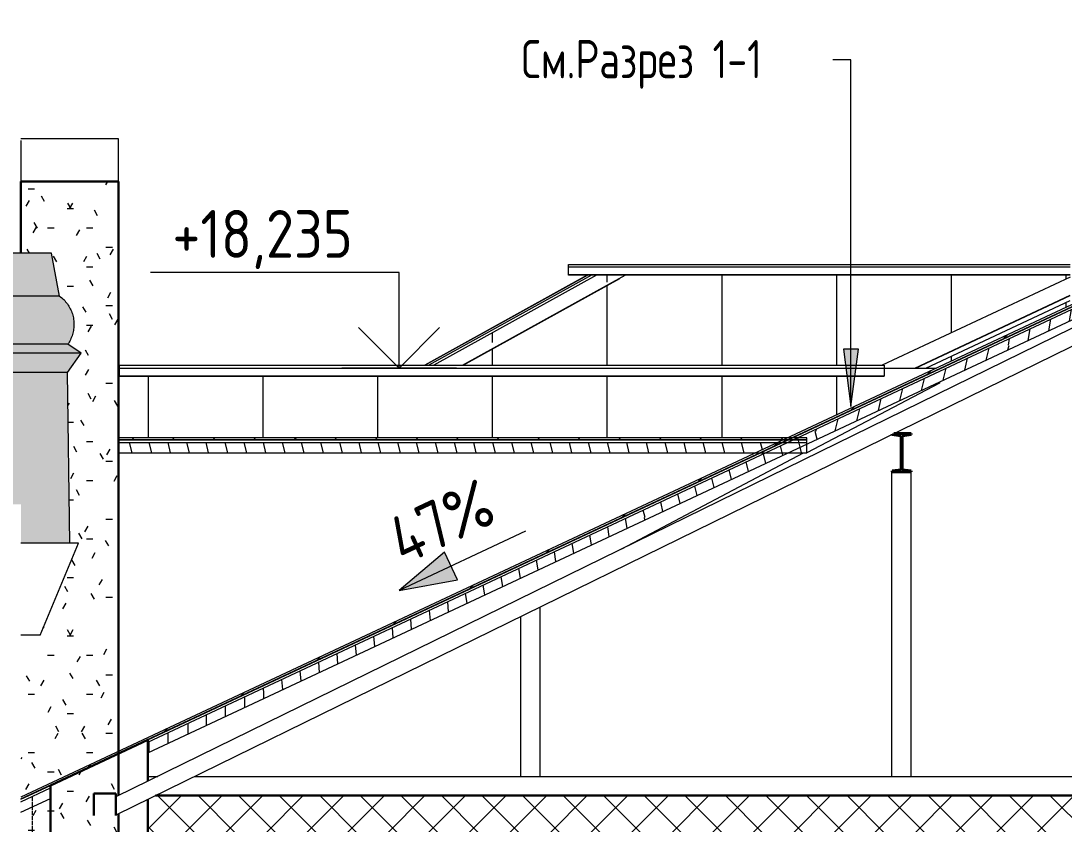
# Model space of a CAD drawing. Header units: millimetres. Extents: x -3929 to 624051, y 52832 to 514950.
# Drawn here: x 485465 to 490920, y 128596 to 132796 of the extents above; entities that cross this region are included whole.
import ezdxf

# ---------------------------------------------------------------- set-up
doc = ezdxf.new("R2010")
doc.units = ezdxf.units.MM
doc.linetypes.add('ADSK_Линия сетки', pattern=[25, 20, -2.5, 0, -2.5])
for name, color, linetype, lineweight in [('Аннотация', 7, 'Continuous', 18), ('Антураж', 7, 'Continuous', 18), ('Каркас', 7, 'Continuous', 18), ('Крыша', 7, 'Continuous', 9), ('Крыша штриховка', 7, 'Continuous', 9), ('Несущие колонны', 7, 'Continuous', 18), ('Обобщенные модели', 7, 'Continuous', 18), ('Ограждение', 7, 'Continuous', 9), ('Оси', 253, 'Continuous', 9), ('Отметки', 7, 'Continuous', 9), ('Перекрытие', 7, 'Continuous', 18), ('Размеры', 7, 'Continuous', 9), ('Стены внутренние', 7, 'Continuous', 18), ('Стены несущие', 7, 'Continuous', 30), ('ШТРИХОВКА', 252, 'Continuous', 15)]:
    doc.layers.add(name, color=color, linetype=linetype, lineweight=lineweight)
doc.layers.add('Линии', color=7, linetype='Continuous', lineweight=9, true_color=0x00a600)
doc.styles.add('GOST Common_1', font='GOST_Common.ttf', dxfattribs={"width": 0.9, "height": 250})
doc.styles.add('GOST Common_3', font='GOST_Common.ttf', dxfattribs={"width": 0.8, "height": 350})
pattern_1 = [(45, (492818.01, 121045.93), (-106.066, 106.066), [])]
pattern_2 = [(76.301, (493918.01, 121045.93), (1300.032, 6399.994), [388.03, -16080.42]), (78.518, (494064.5, 121748.13), (0.0002, 3200), [58.34, -6472.36]), (80.77, (494020.91, 121480.23), (1300.0188, 9599.9973), [271.41, -15938.46]), (78.518, (494009.3, 121423.06), (0.0002, 3200), [58.34, -6472.36]), (84.201, (494076.1, 121805.3), (-0.0124, 3200), [388.03, -12477.82]), (95.799, (494118, 123100.83), (-1299.964, 9600.005), [388.03, -12477.82]), (101.482, (494020.9, 123811.63), (-1300, 3200), [58.34, -6472.36]), (99.23, (494064.51, 123543.73), (-1300.013, 6399.997), [271.41, -15938.46]), (101.482, (494076.1, 123486.53), (-1300, 3200), [58.34, -6472.36]), (103.699, (494009.31, 123868.83), (-2600.047, 9599.987), [388.03, -16080.42]), (76.301, (494018.01, 121045.93), (1300.032, 6399.994), [431.31, -16037.15]), (76.301, (493118.01, 121045.93), (1300.032, 6399.994), [462.63, -16005.83]), (76.301, (492918.01, 121045.93), (1300.032, 6399.994), [462.63, -16005.83]), (76.301, (493618.01, 121045.93), (1300.032, 6399.994), [462.63, -16005.83]), (76.301, (493718.01, 121045.93), (1300.032, 6399.994), [462.63, -16005.83]), (76.301, (493518.01, 121045.93), (1300.032, 6399.994), [462.63, -16005.83]), (76.301, (493818.01, 121045.93), (1300.032, 6399.994), [462.63, -16005.83]), (76.301, (493018.01, 121045.93), (1300.032, 6399.994), [462.63, -16005.83]), (76.301, (493218.01, 121045.93), (1300.032, 6399.994), [462.63, -16005.83]), (76.301, (493418.01, 121045.93), (1300.032, 6399.994), [462.63, -16005.83]), (76.301, (493318.01, 121045.93), (1300.032, 6399.994), [462.63, -16005.83]), (76.301, (492818.01, 121045.93), (1300.032, 6399.994), [462.63, -16005.83]), (80.77, (493624.1, 121496.23), (1300.019, 9599.9973), [462.63, -15747.24]), (80.77, (493424.1, 121496.23), (1300.019, 9599.9973), [462.63, -15747.24]), (80.77, (493224.1, 121496.23), (1300.019, 9599.9973), [462.63, -15747.24]), (80.77, (493324.1, 121496.23), (1300.019, 9599.9973), [462.63, -15747.24]), (80.77, (493824.11, 121496.23), (1300.019, 9599.9973), [462.63, -15747.24]), (80.77, (493124.1, 121496.23), (1300.019, 9599.9973), [462.63, -15747.24]), (80.77, (493724.1, 121496.23), (1300.019, 9599.9973), [462.63, -15747.24]), (80.77, (493024.1, 121496.23), (1300.019, 9599.9973), [462.63, -15747.24]), (80.77, (493524.1, 121496.23), (1300.019, 9599.9973), [462.63, -15747.24]), (80.77, (492818.01, 121465.48), (1300.019, 9599.9973), [475.15, -15734.72]), (80.77, (492924.1, 121496.23), (1300.019, 9599.9973), [462.63, -15747.24]), (80.77, (493924.11, 121496.23), (1300.019, 9599.9973), [462.63, -15747.24]), (85.355, (493595.17, 121953.36), (-0.0043, 3200.0005), [462.63, -15590.1]), (85.355, (493695.17, 121953.36), (-0.0043, 3200.0005), [462.63, -15590.1]), (85.355, (493195.17, 121953.36), (-0.0043, 3200.0005), [462.63, -15590.1]), (85.355, (493395.17, 121953.36), (-0.0043, 3200.0005), [462.63, -15590.1]), (90, (493230.8, 122414.6), (-1300, 8e-14), [462.63, -2737.37]), (90, (493430.8, 122414.6), (-1300, 8e-14), [462.63, -2737.37]), (90, (493330.8, 122414.6), (-1300, 8e-14), [462.63, -2737.37]), (103.699, (494118.01, 123826.33), (-2600.047, 9599.987), [431.31, -16037.15]), (85.355, (493995.21, 121953.36), (-0.0043, 3200.0005), [462.63, -15590.1]), (85.355, (492892.98, 121934.7), (-0.0043, 3200.0005), [475.15, -15577.58]), (85.355, (493095.17, 121953.36), (-0.0043, 3200.0005), [462.63, -15590.1]), (85.355, (492995.17, 121953.36), (-0.0043, 3200.0005), [462.63, -15590.1]), (85.355, (493795.17, 121953.36), (-0.0043, 3200.0005), [462.63, -15590.1]), (85.355, (493295.17, 121953.36), (-0.0043, 3200.0005), [462.63, -15590.1]), (85.355, (493895.21, 121953.36), (-0.0043, 3200.0005), [462.63, -15590.1]), (85.355, (493495.17, 121953.36), (-0.0043, 3200.0005), [462.63, -15590.1]), (90, (493030.8, 122414.6), (-1300, 8e-14), [462.63, -2737.37]), (86.127, (492829.52, 122560.93), (-0.0276, 3200), [85.2, -19158.76]), (90, (492829.5, 122427.7), (-1300, 8e-14), [133.23, -3066.77]), (86.127, (492818.01, 122257.63), (-0.0276, 3200), [170.4, -19073.56]), (90, (492818, 122191), (-1300, 8e-14), [66.62, -3133.38]), (90, (492930.6, 122408.3), (-1300, 8e-14), [475.15, -2724.85]), (90, (493130.8, 122414.6), (-1300, 8e-14), [462.63, -2737.37]), (93.873, (492823.77, 123015.83), (-1299.8635, 16000.011), [85.2, -19158.76]), (90, (492823.8, 122882.5), (-1300, 8e-14), [133.23, -3066.77]), (93.873, (492835.28, 122712.53), (-1299.8635, 16000.011), [170.4, -19073.56]), (90, (492835.3, 122645.9), (-1300, 8e-14), [66.62, -3133.38]), (90, (493530.8, 122414.6), (-1300, 8e-14), [462.63, -2737.37]), (90, (493930.8, 122414.6), (-1300, 8e-14), [462.63, -2737.37]), (90, (493830.8, 122414.6), (-1300, 8e-14), [462.63, -2737.37]), (90, (493730.8, 122414.6), (-1300, 8e-14), [462.63, -2737.37]), (90, (493630.8, 122414.6), (-1300, 8e-14), [462.63, -2737.37]), (90, (494030.8, 122414.6), (-1300, 8e-14), [462.63, -2737.37]), (94.645, (493030.82, 122877.23), (-1299.9824, 12800.0017), [462.63, -15590.1]), (94.645, (494030.81, 122877.23), (-1299.9824, 12800.0017), [462.63, -15590.1]), (94.645, (493330.82, 122877.23), (-1299.9824, 12800.0017), [462.63, -15590.1]), (94.645, (492930.57, 122883.53), (-1299.9824, 12800.0017), [475.15, -15577.58]), (94.645, (493930.81, 122877.23), (-1299.9824, 12800.0017), [462.63, -15590.1]), (94.645, (493130.82, 122877.23), (-1299.9824, 12800.0017), [462.63, -15590.1]), (94.645, (493530.82, 122877.23), (-1299.9824, 12800.0017), [462.63, -15590.1]), (94.645, (493430.82, 122877.23), (-1299.9824, 12800.0017), [462.63, -15590.1]), (94.645, (493230.82, 122877.23), (-1299.9824, 12800.0017), [462.63, -15590.1]), (94.645, (493630.82, 122877.23), (-1299.9824, 12800.0017), [462.63, -15590.1]), (94.645, (493830.81, 122877.23), (-1299.9824, 12800.0017), [462.63, -15590.1]), (94.645, (493730.82, 122877.23), (-1299.9824, 12800.0017), [462.63, -15590.1]), (99.23, (493995.21, 123338.53), (-1300.013, 6399.997), [462.63, -15747.24]), (99.23, (493595.17, 123338.53), (-1300.013, 6399.997), [462.63, -15747.24]), (99.23, (493895.21, 123338.53), (-1300.013, 6399.997), [462.63, -15747.24]), (99.23, (493195.17, 123338.53), (-1300.013, 6399.997), [462.63, -15747.24]), (99.23, (493095.17, 123338.53), (-1300.013, 6399.997), [462.63, -15747.24]), (99.23, (493395.17, 123338.53), (-1300.013, 6399.997), [462.63, -15747.24]), (99.23, (493495.17, 123338.53), (-1300.013, 6399.997), [462.63, -15747.24]), (99.23, (493695.17, 123338.53), (-1300.013, 6399.997), [462.63, -15747.24]), (99.23, (493295.17, 123338.53), (-1300.013, 6399.997), [462.63, -15747.24]), (99.23, (492995.17, 123338.53), (-1300.013, 6399.997), [462.63, -15747.24]), (99.23, (493795.17, 123338.53), (-1300.013, 6399.997), [462.63, -15747.24]), (99.23, (492892.98, 123357.13), (-1300.013, 6399.997), [475.15, -15734.72]), (103.699, (493924.11, 123795.63), (-2600.047, 9599.987), [462.63, -16005.83]), (103.699, (492924.1, 123795.63), (-2600.047, 9599.987), [462.63, -16005.83]), (103.699, (493724.1, 123795.63), (-2600.047, 9599.987), [462.63, -16005.83]), (103.699, (493524.1, 123795.63), (-2600.047, 9599.987), [462.63, -16005.83]), (103.699, (493224.1, 123795.63), (-2600.047, 9599.987), [462.63, -16005.83]), (103.699, (493124.1, 123795.63), (-2600.047, 9599.987), [462.63, -16005.83]), (103.699, (493324.1, 123795.63), (-2600.047, 9599.987), [462.63, -16005.83]), (103.699, (493824.11, 123795.63), (-2600.047, 9599.987), [462.63, -16005.83]), (103.699, (493024.1, 123795.63), (-2600.047, 9599.987), [462.63, -16005.83]), (103.699, (493624.1, 123795.63), (-2600.047, 9599.987), [462.63, -16005.83]), (103.699, (493424.1, 123795.63), (-2600.047, 9599.987), [462.63, -16005.83])]

# ---------------------------------------------------------------- blocks, each defined once
blk = doc.blocks.new('Антураж 1 - Антураж 1-919835-Разрез 2-2')
at = {"layer": 'Антураж', "true_color": 0xfbfbf4}
for points in [[(1648.4, 18611.9), (1733.4, 18611.9), (1733.4, 18836.1), (1573.3, 18836.1), (1533.7, 18611.9), (1639.6, 18611.9)], [(1910.1, 18611.9), (1933.8, 18611.9), (1893.5, 18836.1), (1733.4, 18836.1), (1734.3, 18611.9), (1899.6, 18611.9)], [(1545.2, 18360.5), (1733.4, 18360.5), (1733.4, 18611.9), (1533, 18611.9), (1503, 18586.2), (1477.4, 18549.8), (1460.1, 18500.7), (1457.9, 18458.8), (1458.9, 18437.8), (1460.6, 18422.3), (1474, 18387.6), (1487.2, 18360.5), (1542.4, 18360.5)], [(1733.4, 18360.5), (1979.6, 18360.5), (1997.1, 18396.9), (2003.1, 18415.4), (2009.6, 18447), (2008.8, 18483.2), (2002.7, 18516.6), (1987.7, 18552.3), (1968.5, 18580), (1933.8, 18611.9), (1733.4, 18611.9), (1733.4, 18367.6)], [(1672, 18313.8), (1733.4, 18313.8), (1733.4, 18360.5), (1487.2, 18360.5), (1418.4, 18313.8), (1637.8, 18313.8)], [(1995.4, 18313.8), (2048.5, 18313.8), (1977.8, 18360.5), (1733.4, 18360.5), (1733.4, 18313.8), (1977.8, 18313.8)], [(1513.2, 18212), (1733.4, 18212), (1733.4, 18313.8), (1418.4, 18313.8), (1489, 18212), (1510.6, 18212)], [(1944.8, 18212), (1978, 18212.4), (2048.5, 18313.8), (1733.4, 18313.8), (1733.4, 18212), (1924.5, 18212)], [(1629.6, 17319.8), (1633.4, 17319.8), (1633.4, 17522.3), (1733.4, 17522.3), (1733.4, 18212), (1489, 18212), (1480.1, 17389.8), (1480.6, 17319.8), (1627.6, 17319.8)], [(1978, 17319.8), (1987.3, 17319.8), (1982.3, 17848.3), (1977.8, 18212), (1733.4, 18212), (1733.4, 17319.8), (1976.2, 17319.8)], [(1633.4, 16841.4), (1633.4, 17319.8), (1431.5, 17319.8), (1627.6, 16855.3)]]:
    blk.add_hatch(color=7, dxfattribs=at).paths.add_polyline_path(points)
at = {"layer": 'Антураж'}
for p, q in [((1573.3, 18836.1), (1531.6, 18611.9)), ((1573.3, 18836.1), (1531.6, 18611.9)), ((1733.4, 18836.1), (1573.3, 18836.1)), ((1893.5, 18836.1), (1733.4, 18836.1)), ((1935.3, 18611.9), (1893.5, 18836.1)), ((1733.4, 18611.9), (1531.6, 18611.9)), ((1533, 18611.9), (1531.6, 18611.9)), ((1935.3, 18611.9), (1733.4, 18611.9)), ((1487.2, 18360.5), (1418.4, 18313.8)), ((1733.4, 18360.5), (1487.2, 18360.5)), ((1979.6, 18360.5), (1733.4, 18360.5)), ((2048.5, 18313.8), (1979.6, 18360.5)), ((1418.4, 18313.8), (1489, 18212)), ((1733.4, 18313.8), (1418.4, 18313.8)), ((2048.5, 18313.8), (1733.4, 18313.8)), ((1977.8, 18212), (2048.5, 18313.8)), ((1489, 18212), (1478.1, 17319.8)), ((1733.4, 18212), (1489, 18212)), ((1977.8, 18212), (1733.4, 18212)), ((1988.7, 17319.8), (1977.8, 18212)), ((1431.5, 17319.8), (1633.2, 16838.3)), ((1633.1, 17319.8), (1431.5, 17319.8)), ((1431.5, 17319.8), (1633.2, 16838.3)), ((2035.3, 17319.8), (1733.4, 17319.8)), ((1833.6, 16838.3), (2035.3, 17319.8)), ((1833.6, 16838.3), (1733.4, 16838.3))]:
    blk.add_line(p, q, dxfattribs=at)
at = {"layer": 'Антураж', "flags": 128}
for points in [[(1487.2, 18360.5), (1483.2, 18366.6), (1479.5, 18372.9), (1476, 18379.4), (1472.8, 18386), (1469.8, 18392.7), (1467.1, 18399.5), (1464.7, 18406.4), (1462.6, 18413.5), (1460.7, 18420.5), (1459.2, 18427.7), (1457.9, 18434.9), (1456.9, 18442.2), (1456.2, 18449.5), (1455.8, 18456.8), (1455.7, 18464.2), (1455.9, 18471.5), (1456.3, 18478.8), (1457.1, 18486.1), (1458.2, 18493.3), (1459.5, 18500.6), (1461.1, 18507.7), (1463, 18514.8), (1465.2, 18521.8), (1467.7, 18528.7), (1470.5, 18535.5), (1473.5, 18542.2), (1476.8, 18548.7), (1480.3, 18555.1), (1484.1, 18561.4), (1488.2, 18567.5), (1492.5, 18573.5), (1497, 18579.2), (1501.7, 18584.8), (1506.7, 18590.2), (1511.9, 18595.4), (1517.3, 18600.4), (1522.8, 18605.1), (1528.6, 18609.7), (1531.6, 18611.9)], [(1487.2, 18360.5), (1483.2, 18366.6), (1479.5, 18372.9), (1476, 18379.4), (1472.8, 18386), (1469.8, 18392.7), (1467.1, 18399.5), (1464.7, 18406.4), (1462.6, 18413.5), (1460.7, 18420.5), (1459.2, 18427.7), (1457.9, 18434.9), (1456.9, 18442.2), (1456.2, 18449.5), (1455.8, 18456.8), (1455.7, 18464.2), (1455.9, 18471.5), (1456.3, 18478.8), (1457.1, 18486.1), (1458.2, 18493.3), (1459.5, 18500.6), (1461.1, 18507.7), (1463, 18514.8), (1465.2, 18521.8), (1467.7, 18528.7), (1470.5, 18535.5), (1473.5, 18542.2), (1476.8, 18548.7), (1480.3, 18555.1), (1484.1, 18561.4), (1488.2, 18567.5), (1492.5, 18573.5), (1497, 18579.2), (1501.7, 18584.8), (1506.7, 18590.2), (1511.9, 18595.4), (1517.3, 18600.4), (1522.8, 18605.1), (1528.6, 18609.7), (1531.6, 18611.9)], [(1935.3, 18611.9), (1941.2, 18607.4), (1946.8, 18602.8), (1952.3, 18597.9), (1957.6, 18592.8), (1962.7, 18587.6), (1967.5, 18582.1), (1972.2, 18576.4), (1976.6, 18570.5), (1980.7, 18564.5), (1984.7, 18558.3), (1988.3, 18551.9), (1991.7, 18545.5), (1994.9, 18538.8), (1997.8, 18532.1), (2000.4, 18525.2), (2002.7, 18518.3), (2004.8, 18511.3), (2006.6, 18504.1), (2008.1, 18497), (2009.3, 18489.7), (2010.2, 18482.5), (2010.8, 18475.2), (2011.1, 18467.8), (2011.2, 18460.5), (2010.9, 18453.2), (2010.3, 18445.9), (2009.5, 18438.6), (2008.4, 18431.3), (2006.9, 18424.1), (2005.2, 18417), (2003.2, 18409.9), (2001, 18403), (1998.4, 18396.1), (1995.6, 18389.3), (1992.5, 18382.7), (1989.1, 18376.2), (1985.5, 18369.8), (1981.7, 18363.6), (1979.6, 18360.5)]]:
    blk.add_lwpolyline(points, dxfattribs=at)
blk = doc.blocks.new('Квадрат _ГОСТ 2591-88_-Колонна - кв_ 100-2679044-Разрез 2-2')
at = {"layer": 'Несущие колонны'}
for p, q in [((6287.5, 16100), (6287.5, 17690)), ((6387.5, 17690), (6287.5, 17690)), ((6387.5, 17690), (6387.5, 16100)), ((6287.5, 15630), (6287.5, 15675)), ((6387.5, 15675), (6387.5, 15630))]:
    blk.add_line(p, q, dxfattribs=at)
blk = doc.blocks.new('Квадрат _ГОСТ 2591-88_-Колонна - кв_ 100-2426728-Разрез 2-2')
at = {"layer": 'Несущие колонны'}
for p, q in [((4447.5, 16985.2), (4447.5, 16100)), ((4347.5, 16100), (4347.5, 16936.2))]:
    blk.add_line(p, q, dxfattribs=at)
blk = doc.blocks.new('Двутавровая балка с уклоном внутренних граней полок _ГОСТ 8239-89_ Балки - I 20-V90-Разрез 2-2')
at = {"layer": 'Каркас', "lineweight": 40}
for p, q in [((6290.1, 17888.6), (6290.1, 17887.2)), ((6290.1, 17887.2), (6337.5, 17881.5)), ((6390.1, 17892.6), (6298.2, 17892.6)), ((6337.5, 17881.5), (6337.5, 17703.7)), ((6342.7, 17881.5), (6390.1, 17887.2)), ((6342.7, 17703.7), (6342.7, 17881.5)), ((6390.1, 17887.2), (6390.1, 17892.6)), ((6337.5, 17703.7), (6290.1, 17698)), ((6290.1, 17698), (6290.1, 17692.6)), ((6290.1, 17692.6), (6390.1, 17692.6)), ((6390.1, 17698), (6342.7, 17703.7)), ((6390.1, 17692.6), (6390.1, 17698))]:
    blk.add_line(p, q, dxfattribs=at)
blk = doc.blocks.new('Planka_konka_K1 - Кровля - Планка конька К1-2964228-Разрез 2-2')
at = {"layer": 'Обобщенные модели'}
for p, q in [((4597.5, 18762), (4597.5, 18777)), ((4597.5, 18777), (7221.3, 18777)), ((4597.5, 18722.6), (4597.5, 18762)), ((7221.3, 18762), (4597.5, 18762)), ((4597.5, 18720.8), (4597.5, 18722.6)), ((7221.3, 18722.6), (4597.5, 18722.6)), ((7221.3, 18720.8), (4597.5, 18720.8))]:
    blk.add_line(p, q, dxfattribs=at)
blk = doc.blocks.new('Ограждение - Ограждение-2966262-Разрез 2-2')
at = {"layer": 'Ограждение'}
for p, q in [((4695.7, 18720.8), (3845.3, 18249.4)), ((3845.8, 18249.4), (4696.2, 18720.8)), ((4717.9, 18720.8), (3867.4, 18249.4)), ((4042.9, 18249.4), (4893.4, 18720.8)), ((4046.1, 18249.4), (4865.9, 18703.8)), ((1271.9, 16822.7), (1571.4, 16988.7)), ((1575.5, 16979), (1293.6, 16822.7)), ((1323, 16822.7), (1581.1, 16965.7)), ((1469, 16822.7), (1608.7, 16900.1)), ((1472.2, 16822.7), (1609.3, 16898.6)), ((730.7, 16522.7), (1196.2, 16780.7)), ((1196.2, 16768.7), (752.4, 16522.7)), ((781.8, 16522.7), (1196.2, 16752.4)), ((1257.5, 16802.7), (1216.2, 16779.8)), ((1216.2, 16763.5), (1286.9, 16802.7)), ((1216.2, 16682.5), (1433, 16802.7)), ((1216.2, 16680.7), (1436.2, 16802.7)), ((1216.2, 16791.8), (1235.8, 16802.7)), ((927.8, 16522.7), (1196.2, 16671.4)), ((931, 16522.7), (1196.2, 16669.6)), ((-61.4, 16083.6), (694.6, 16502.7)), ((716.3, 16502.7), (0.5, 16105.9)), ((8.4, 16094), (745.7, 16502.7)), ((40.2, 16030.6), (891.7, 16502.7)), ((40.9, 16029.2), (895, 16502.7)), ((-2.6, 16104.2), (-46.6, 16079.8)), ((-26.5, 16074.6), (-2.6, 16087.9)), ((-326.8, 15936.5), (-194.6, 16009.7)), ((-185.7, 16002.7), (-305.1, 15936.5)), ((-305.1, 15920.2), (-178.6, 15990.3)), ((-316, 15936.5), (-326.8, 15936.5)), ((-326.8, 15936.5), (-326.8, 15920.2)), ((-325.5, 15918.7), (-325.5, 15934.3)), ((-325.5, 15934.3), (-316, 15934.3)), ((-305.1, 15936.5), (-316, 15936.5)), ((-316, 15934.3), (-306.4, 15934.3)), ((-306.4, 15934.3), (-306.4, 15918.7)), ((-305.1, 15920.2), (-305.1, 15936.5)), ((-236.2, 15877.4), (-70.5, 15969.3)), ((-236.1, 15875.7), (-70.4, 15967.6)), ((-326.8, 15920.2), (-395.7, 15877.4)), ((-395.7, 15877.4), (-395.2, 15875.4)), ((-395.2, 15875.4), (-306.4, 15924.6)), ((-395.2, 15875.4), (-325.5, 15918.7)), ((-325.5, 15918.7), (-306.4, 15929.3)), ((-306.4, 15918.7), (-236.7, 15875.4)), ((-236.2, 15877.4), (-305.1, 15920.2)), ((-236.7, 15875.4), (-236.2, 15877.4))]:
    blk.add_line(p, q, dxfattribs=at)
blk = doc.blocks.new('Ограждение - Ограждение-2970462-Разрез 2-2')
at = {"layer": 'Ограждение'}
for p, q in [((2248.7, 18234.4), (2248.7, 18249.4)), ((2248.7, 18249.4), (6248.7, 18249.4)), ((2248.7, 18195), (2248.7, 18234.4)), ((2248.7, 18234.4), (6248.7, 18234.4)), ((6248.7, 18249.4), (6248.7, 18234.4)), ((6248.7, 18234.4), (6248.7, 18195)), ((2248.7, 18193.2), (2248.7, 18195)), ((2248.7, 18195), (6248.7, 18195)), ((2248.7, 18193.2), (6248.7, 18193.2)), ((6248.7, 18195), (6248.7, 18193.2))]:
    blk.add_line(p, q, dxfattribs=at)
blk = doc.blocks.new('Ограждение - Ограждение-5160384-Разрез 2-2')
at = {"layer": 'Ограждение'}
for p, q in [((7221.3, 18710.4), (6237.3, 18249.4)), ((6408.4, 18234.8), (7221.3, 18615.6)), ((6412.4, 18234.8), (7221.3, 18613.7)), ((6465.7, 18234.8), (7221.3, 18588.8))]:
    blk.add_line(p, q, dxfattribs=at)
blk = doc.blocks.new('Высотные отметки - Стрелка вверх-12093-Разрез 2-2')
at = {"layer": 'Аннотация', "lineweight": 20}
for p, q in [((21738.9, 450), (20438.9, 450)), ((21738.9, -50), (21738.9, 450)), ((21738.9, -50), (21526.8, 162.1)), ((21738.9, -50), (21951, 162.1)), ((22038.9, -50), (21438.9, -50))]:
    blk.add_line(p, q, dxfattribs=at)

msp = doc.modelspace()

# ---------------------------------------------------------------- hatches: boundary and pattern name
at = {"layer": 'Аннотация', "lineweight": 9}
msp.add_hatch(color=256, dxfattribs=at).paths.add_polyline_path([(489805.192, 130780.113), (489844.688, 131080.113), (489765.696, 131080.113)])
at = {"layer": 'Крыша'}
h = msp.add_hatch(dxfattribs=at)
h.set_pattern_fill('FP_3', color=256, style=0, pattern_type=2)
h.set_pattern_definition(pattern_1)
h.paths.add_polyline_path([(497409.243, 128613.867), (497409.243, 128622.701), (491314.294, 131477.784), (485464.54, 128737.204), (485464.54, 128728.725), (491314.294, 131468.95), (497391.92, 128621.981)])
h.paths.add_polyline_path([(485219.344, 128613.867), (485364.54, 128681.881), (485364.54, 128690.716), (485219.344, 128622.701)])
h = msp.add_hatch(dxfattribs=at)
h.set_pattern_fill('FP_4', color=256, style=0, pattern_type=2)
h.set_pattern_definition(pattern_2)
h.paths.add_polyline_path([(485219.344, 128545.933), (485225.193, 128545.933), (485364.54, 128611.658), (485364.54, 128666.421), (485219.344, 128598.407), (485219.344, 128570.533)])
h.paths.add_polyline_path([(497403.394, 128545.933), (497409.243, 128545.933), (497409.243, 128598.407), (491314.294, 131453.49), (486129.344, 129024.682), (486129.344, 128969.468), (491314.294, 131398.276), (491351.197, 131381.323), (491381.074, 131395.957), (492757.159, 130722.388), (497383.77, 128555.125)])
h.paths.add_polyline_path([(485464.54, 128658.051), (485469.183, 128660.226), (485469.105, 128715.403), (485464.54, 128713.265), (485464.54, 128679.419)])
msp.add_hatch(color=256, dxfattribs=at).paths.add_polyline_path([(497409.243, 128611.658), (497409.243, 128612.762), (491313.115, 131467.293), (485464.54, 128727.62), (485464.54, 128726.516), (491314.294, 131466.741), (497406.886, 128612.762)])
h = msp.add_hatch(dxfattribs=at)
h.set_pattern_fill('FP_3', color=256, style=0, pattern_type=2)
h.set_pattern_definition(pattern_1)
h.paths.add_polyline_path([(489226.878, 130608.125), (489457.772, 130608.125), (489476.615, 130616.952), (485974.54, 130616.952), (485974.54, 130608.125), (488345.052, 130608.125)])
h = msp.add_hatch(dxfattribs=at)
h.set_pattern_fill('FP_4', color=256, style=0, pattern_type=2)
h.set_pattern_definition(pattern_2)
h.paths.add_polyline_path([(489226.878, 130537.509), (489307.022, 130537.509), (489424.795, 130592.678), (485974.54, 130592.678), (485974.54, 130537.509), (488345.052, 130537.509)])
h.paths.add_polyline_path([(489557.126, 130537.509), (489575.306, 130537.509), (489575.306, 130583.675), (489476.754, 130537.509)])
at = {"layer": 'Крыша штриховка'}
h = msp.add_hatch(dxfattribs=at)
h.set_pattern_fill('FP_9', color=256, style=0, pattern_type=2)
h.set_pattern_definition([(90, (483731.1, 132282.44), (-600, 4e-14), [])])
h.paths.add_polyline_path([(483342.211, 128621.981), (483492.133, 128622.763), (483424.729, 128664.611), (483424.729, 128667.722), (483353.527, 128628.254)])
h.paths.add_polyline_path([(484597.291, 128621.981), (485219.344, 128622.701), (485364.54, 128690.716), (485364.54, 128717.235), (485337.291, 128705.379), (485328.866, 128713.852), (485357.129, 128728.771), (484056.493, 128692.638), (484055.346, 128704.563), (484049.814, 128704.41), (484015.968, 128621.981), (484487.062, 128621.981)])
h.paths.add_polyline_path([(483495.64, 128621.981), (483767.899, 128621.981), (483742.043, 128684.95), (483727.836, 128688.749), (483727.382, 128686.658), (483723.452, 128682.409), (483642.302, 128703.278), (483498.088, 128623.339)])
h.paths.add_polyline_path([(485258.66, 129358.449), (485364.54, 129358.449), (485364.54, 129548.586), (485167.279, 129548.586), (484947.317, 129426.66), (484947.317, 129358.449)])
h.paths.add_polyline_path([(484927.317, 129358.449), (484927.317, 129415.573), (484824.263, 129358.449)])
h.paths.add_polyline_path([(485203.36, 129568.586), (485364.54, 129568.586), (485364.54, 129587.369), (485340.457, 129644.58), (485258.66, 129599.24)])
h.paths.add_polyline_path([(490246.112, 130980.732), (490253.201, 130980.732), (490952.453, 131308.754), (490952.453, 131334.72), (490196.77, 130980.732), (490218.698, 130980.732)])
h.paths.add_polyline_path([(487705.815, 130995.306), (488599.499, 131466.714), (488474.244, 131466.714), (487623.802, 130995.306), (487627.979, 130995.306)])
h.paths.add_polyline_path([(487777.231, 130995.306), (489968.365, 130995.306), (490952.453, 131456.287), (490952.453, 131466.714), (488627.484, 131466.714), (488239.86, 131251.746)])
h.paths.add_polyline_path([(495190.213, 131413.236), (496461.373, 131413.236), (496488.831, 131428.932), (496440.897, 131445.231), (494709.222, 131445.231), (494709.222, 131413.236), (494958.748, 131413.236)])
h.paths.add_polyline_path([(492650.222, 131413.236), (492650.222, 131445.231), (492643.302, 131445.231), (492643.302, 131466.714), (492106.554, 131466.714), (492106.554, 131413.236), (492643.954, 131413.236)])
h.paths.add_polyline_path([(494607.222, 131413.236), (494607.222, 131445.231), (492752.222, 131445.231), (492752.222, 131413.236), (494517.835, 131413.236)])
h = msp.add_hatch(dxfattribs=at)
h.set_pattern_fill('FP_12', color=256, style=0, pattern_type=2)
h.set_pattern_definition([(90, (483731.1, 139785.65), (-600, 4e-14), [])])
h.paths.add_polyline_path([(488345.052, 130616.952), (489476.615, 130616.952), (490253.201, 130980.732), (489979.774, 130980.306), (489979.774, 130939.121), (485979.774, 130939.121), (485979.774, 130980.732), (485974.54, 130980.306), (485974.54, 130616.952), (487463.226, 130616.952)])
at = {"layer": 'Размеры'}
msp.add_hatch(color=256, dxfattribs=at).paths.add_polyline_path([(487442.23, 129818.576), (487748, 129873.042), (487679.802, 130018.629)])
at = {"layer": 'ШТРИХОВКА'}
h = msp.add_hatch(dxfattribs=at)
h.set_pattern_fill('FP_2', color=252, style=0, pattern_type=2)
h.set_pattern_definition([(0, (492818.01, 121045.93), (406.4, 101.6), [33.528, -271.272, 33.528, -271.272, -1625.6]), (0, (492818.01, 121045.93), (406.4, 101.6), [-609.6, 33.528, -576.072, 33.528, -271.272, -711.2]), (0, (492818.01, 121045.93), (406.4, 101.6), [-1524, 33.528, -169.672, 33.528, -474.472]), (120, (492970.41, 121096.73), (-291.1882, 301.1527), [33.528, -271.272, 33.528, -271.272, -1625.6]), (120, (492970.41, 121096.73), (-291.1882, 301.1527), [-609.6, 33.528, -576.072, 33.528, -271.272, -711.2]), (120, (492970.41, 121096.73), (-291.1882, 301.1527), [-1524, 33.528, -169.672, 33.528, -474.472]), (240, (493021.21, 121299.93), (-115.2118, -402.7527), [33.528, -271.272, 33.528, -271.272, -1625.6]), (240, (493021.21, 121299.93), (-115.2118, -402.7527), [-609.6, 33.528, -576.072, 33.528, -271.272, -711.2]), (240, (493021.21, 121299.93), (-115.2118, -402.7527), [-1524, 33.528, -169.672, 33.528, -474.472])])
h.paths.add_polyline_path([(485464.54, 128425.933), (485469.344, 128425.933), (485469.344, 128545.933), (485619.344, 128545.933), (485974.54, 128425.933), (485974.54, 128650.51), (485965.594, 128646.124), (485961.567, 128654.337), (485961.567, 128642.175), (485846.567, 128642.175), (485846.567, 128757.175), (485961.567, 128757.175), (485961.567, 128738.816), (485974.54, 128745.177), (485974.54, 128965.606), (485469.087, 128728.505), (485469.183, 128660.226), (485464.54, 128658.051), (485464.54, 128508.232)])
h.paths.add_polyline_path([(485464.54, 128737.559), (485974.54, 128976.46), (485974.54, 131957.278), (485464.54, 131957.278), (485465.069, 131582.004), (485624.619, 131582.004), (485664.937, 131357.797), (485702.56, 131323.224), (485722.781, 131290.764), (485734.376, 131259.648), (485740.498, 131223.015), (485739.78, 131188.551), (485734.213, 131161.352), (485727.264, 131140.752), (485714.316, 131113.515), (485710.732, 131106.424), (485779.616, 131059.754), (485708.936, 130957.975), (485717.887, 130135.698), (485718.45, 130065.776), (485766.459, 130065.776), (485563.216, 129584.224), (485464.54, 129584.224), (485464.54, 128745.846)])
h = msp.add_hatch(dxfattribs=at)
h.set_pattern_fill('FP_15', color=252, style=0, pattern_type=2)
h.set_pattern_definition([(45, (492818.01, 121045.93), (-106.066, 106.066), []), (135, (492818.01, 121045.93), (-106.066, -106.066), [])])
h.paths.add_polyline_path([(492092.813, 128545.933), (496385.649, 128545.933), (496385.649, 128745.933), (486169.164, 128745.933), (486129.344, 128726.409), (486129.344, 128545.933), (492017.351, 128545.933)])

# ---------------------------------------------------------------- linework, layer by layer
at = {"layer": 'Аннотация'}
for p, q in [((489594.034, 132592.353), (489588.174, 132592.353)), ((489805.192, 132592.353), (489594.034, 132592.353)), ((489805.192, 130780.113), (489805.192, 132592.353)), ((489844.688, 131080.113), (489765.696, 131080.113)), ((489765.696, 131080.113), (489805.192, 130780.113)), ((489805.192, 130780.113), (489844.688, 131080.113))]:
    msp.add_line(p, q, dxfattribs=at)
at = {"layer": 'Крыша'}
for p, q in [((491314.294, 131477.784), (485464.54, 128737.559)), ((488474.244, 131466.714), (487623.802, 130995.306)), ((485974.54, 130980.732), (485979.774, 130980.732)), ((489979.774, 130980.732), (490253.201, 130980.732)), ((490267.789, 130901.289), (489575.306, 130537.509)), ((490267.789, 130908.057), (490267.789, 130901.289)), ((489575.306, 130616.952), (485974.54, 130616.952)), ((489575.306, 130605.919), (489575.306, 130616.952)), ((488607.201, 130035.957), (489557.126, 130537.509))]:
    msp.add_line(p, q, dxfattribs=at)
at = {"layer": 'Крыша', "lineweight": 18}
for p, q in [((485464.54, 128728.725), (491314.294, 131468.95)), ((485464.54, 128727.62), (491314.294, 131467.845)), ((486129.344, 129037.933), (491314.294, 131466.741)), ((486129.344, 129024.682), (491314.294, 131453.49)), ((486129.344, 128969.468), (491314.294, 131398.276)), ((485974.54, 130608.125), (489575.306, 130608.125)), ((485974.54, 130607.022), (489575.306, 130607.022)), ((485974.54, 130605.919), (489575.306, 130605.919)), ((485974.54, 130592.678), (489575.306, 130592.678)), ((489575.306, 130537.509), (489575.306, 130605.919)), ((485974.54, 130537.509), (489575.306, 130537.509)), ((485464.54, 128726.516), (485619.344, 128799.032)), ((485464.54, 128713.265), (485619.344, 128785.78)), ((485464.54, 128658.051), (485619.344, 128730.566))]:
    msp.add_line(p, q, dxfattribs=at)
at = {"layer": 'Крыша', "lineweight": 30}
msp.add_line((485619.344, 128799.032), (486129.344, 129037.933), dxfattribs=at)
at = {"layer": 'Линии', "color": 7, "lineweight": 18}
for p, q in [((491381.059, 131395.964), (485961.567, 128738.816)), ((485965.594, 128646.124), (491381.074, 131301.305)), ((485961.567, 128654.337), (485965.594, 128646.124))]:
    msp.add_line(p, q, dxfattribs=at)
at = {"layer": 'Линии', "color": 7, "lineweight": 30}
for p, q in [((485961.567, 128757.175), (485846.567, 128757.175)), ((485846.567, 128757.175), (485846.567, 128642.175)), ((485961.567, 128642.175), (485961.567, 128757.175))]:
    msp.add_line(p, q, dxfattribs=at)
at = {"layer": 'Оси', "linetype": 'ADSK_Линия сетки'}
msp.add_line((485526.112, 107157.883), (485526.112, 128741.962), dxfattribs=at)
at = {"layer": 'Перекрытие'}
for p, q in [((486129.344, 128845.933), (486180.041, 128845.933)), ((486373.122, 128845.933), (491838.635, 128845.933))]:
    msp.add_line(p, q, dxfattribs=at)
at = {"layer": 'Перекрытие', "lineweight": 30}
for p, q in [((486129.344, 128726.409), (486129.344, 128545.933)), ((496385.649, 128745.933), (486169.164, 128745.933))]:
    msp.add_line(p, q, dxfattribs=at)
at = {"layer": 'Размеры', "lineweight": 20}
msp.add_line((488103.061, 130128.131), (487442.23, 129818.576), dxfattribs=at)
at = {"layer": 'Размеры'}
for p, q in [((487679.802, 130018.629), (487442.23, 129818.576)), ((487748, 129873.042), (487679.802, 130018.629)), ((487442.23, 129818.576), (487748, 129873.042))]:
    msp.add_line(p, q, dxfattribs=at)
at = {"layer": 'Стены внутренние'}
for p, q in [((485974.54, 132179.059), (485464.54, 132179.059)), ((485464.54, 132171.603), (485464.54, 131957.278)), ((485974.54, 131957.278), (485974.54, 132179.059))]:
    msp.add_line(p, q, dxfattribs=at)
at = {"layer": 'Стены несущие'}
for p, q in [((485464.54, 131957.278), (485464.54, 131582.004)), ((485974.54, 131957.278), (485464.54, 131957.278)), ((485974.54, 128745.177), (485974.54, 131957.278)), ((486129.344, 128821.076), (486129.344, 129037.933)), ((485619.344, 128799.032), (485619.344, 127785.933)), ((485974.54, 128425.933), (485974.54, 128650.51))]:
    msp.add_line(p, q, dxfattribs=at)

# ---------------------------------------------------------------- block references
at = {"layer": 'Антураж'}
msp.add_blockref('Антураж 1 - Антураж 1-919835-Разрез 2-2', (483731.112, 112745.933), dxfattribs=at)
at = {"layer": 'Каркас'}
msp.add_blockref('Двутавровая балка с уклоном внутренних граней полок _ГОСТ 8239-89_ Балки - I 20-V90-Разрез 2-2', (483731.112, 112745.933), dxfattribs=at)
at = {"layer": 'Несущие колонны'}
for name in ['Квадрат _ГОСТ 2591-88_-Колонна - кв_ 100-2679044-Разрез 2-2', 'Квадрат _ГОСТ 2591-88_-Колонна - кв_ 100-2426728-Разрез 2-2']:
    msp.add_blockref(name, (483731.112, 112745.933), dxfattribs=at)
at = {"layer": 'Обобщенные модели'}
msp.add_blockref('Planka_konka_K1 - Кровля - Планка конька К1-2964228-Разрез 2-2', (483731.112, 112745.933), dxfattribs=at)
at = {"layer": 'Ограждение'}
for name in ['Ограждение - Ограждение-2966262-Разрез 2-2', 'Ограждение - Ограждение-5160384-Разрез 2-2', 'Ограждение - Ограждение-2970462-Разрез 2-2']:
    msp.add_blockref(name, (483731.112, 112745.933), dxfattribs=at)
at = {"layer": 'Отметки', "lineweight": 20}
msp.add_blockref('Высотные отметки - Стрелка вверх-12093-Разрез 2-2', (465703.617, 131030.732), dxfattribs=at)

# ---------------------------------------------------------------- texts
at = {"layer": 'Отметки', "lineweight": 20, "insert": (486257.256, 131807.439), "char_height": 250, "width": 1164.59094, "attachment_point": 1, "line_spacing_factor": 1.022761, "style": 'GOST Common_1'}
msp.add_mtext('+18,235', dxfattribs=at)
at = {"layer": 'Размеры', "lineweight": 20, "insert": (487358.359, 130173.192), "char_height": 250, "width": 696.94432, "attachment_point": 1, "rotation": 25.1, "line_spacing_factor": 1.022761, "style": 'GOST Common_1'}
msp.add_mtext('47%', dxfattribs=at)

# ---------------------------------------------------------------- next in the draw order: texts
at = {"layer": 'Аннотация', "lineweight": 9, "insert": (488082.034, 132696.476), "char_height": 200, "width": 1527.12, "attachment_point": 1, "line_spacing_factor": 1.022766, "style": 'GOST Common_3', "bg_fill": 2}
msp.add_mtext('\\pxt1.8,3.6,5.4,7.2,9,10.8,12.6,14.4,16.2,18,19.8,21.6,23.4,25.2,27,28.8,30.6,32.4,34.2,36,37.8,39.6,41.4,43.2,45,46.8,48.6,50.4,52.2,54,55.8,57.6;{См.Разрез 1-1}', dxfattribs=at)

doc.saveas('drawing.dxf')
